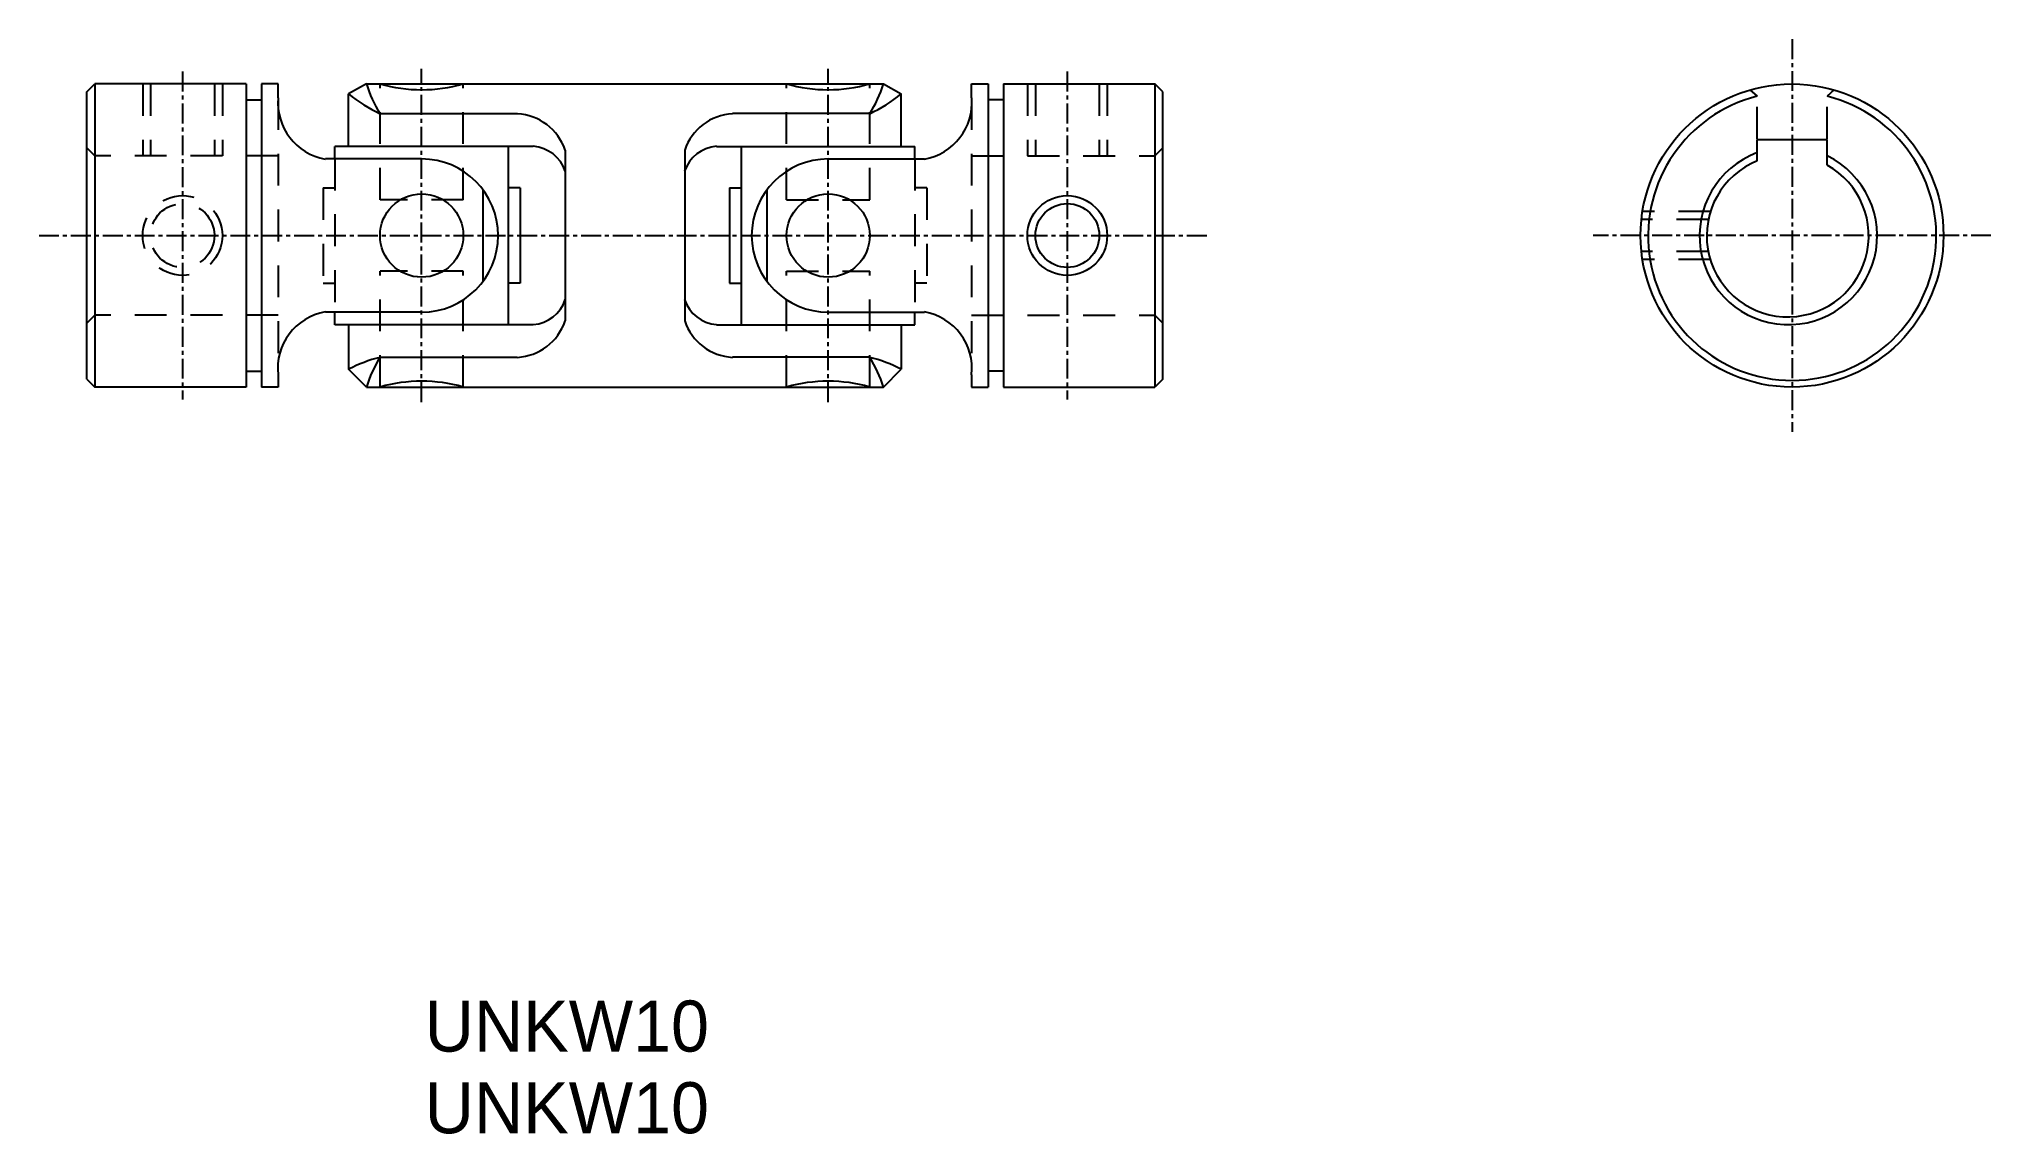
# Model space of a CAD drawing. Extents: x 70 to 192, y 69 to 138.
import ezdxf

# ---------------------------------------------------------------- set-up
doc = ezdxf.new("R2010")
doc.units = 0
doc.linetypes.add('CENTER', pattern=[2, 1.25, -0.25, 0.25, -0.25])
doc.linetypes.add('DASHED', pattern=[3.5, 2, -1.5])
doc.layers.get('0').update_dxf_attribs({"linetype": 'CONTINUOUS'})
doc.layers.add('CENTER', color=1, linetype='CENTER')

msp = doc.modelspace()

# ---------------------------------------------------------------- linework, layer by layer
for p, q in [((72.95, 134.37), (73.45, 134.87)), ((82.95, 134.87), (73.45, 134.87)), ((73.45, 134.87), (73.45, 115.87)), ((82.95, 134.87), (82.95, 115.87)), ((83.91, 134.87), (83.91, 115.87)), ((84.95, 134.87), (83.91, 134.87)), ((90.48, 134.87), (89.37, 134.26)), ((122.91, 134.87), (124.03, 134.26)), ((128.45, 134.87), (129.49, 134.87)), ((129.49, 134.87), (129.49, 115.87)), ((130.45, 134.87), (139.95, 134.87)), ((130.45, 134.87), (130.45, 115.87)), ((139.95, 134.87), (139.95, 115.87)), ((140.45, 134.37), (139.95, 134.87)), ((72.95, 116.37), (72.95, 134.37)), ((82.95, 133.87), (83.91, 133.87)), ((89.37, 130.96), (89.37, 134.26)), ((124.03, 130.96), (124.03, 134.26)), ((130.45, 133.87), (129.49, 133.87)), ((140.45, 116.37), (140.45, 134.37)), ((91.34, 133.01), (99.95, 133.01)), ((122.06, 133.01), (113.45, 133.01)), ((93.95, 130.17), (87.91, 130.17)), ((100.95, 130.96), (88.51, 130.96)), ((88.51, 130.2), (88.51, 130.96)), ((99.39, 119.78), (99.39, 130.96)), ((102.95, 130.73), (102.95, 120.02)), ((110.45, 130.73), (110.45, 120.02)), ((112.45, 130.96), (124.89, 130.96)), ((114.01, 119.78), (114.01, 130.96)), ((119.45, 130.17), (125.49, 130.17)), ((124.89, 130.2), (124.89, 130.96)), ((97.79, 128.26), (97.79, 122.49)), ((100.13, 128.35), (99.39, 128.35)), ((100.13, 128.35), (100.13, 122.39)), ((113.27, 128.35), (113.27, 122.39)), ((113.27, 128.35), (114.01, 128.35)), ((115.61, 128.26), (115.61, 122.49)), ((72.95, 125.37), (72.95, 125.37)), ((140.45, 125.37), (140.45, 125.37)), ((100.13, 122.39), (99.39, 122.39)), ((113.27, 122.39), (114.01, 122.39)), ((72.95, 120.62), (72.95, 120.62)), ((93.95, 120.57), (87.91, 120.57)), ((88.51, 119.78), (88.51, 120.55)), ((119.45, 120.57), (125.49, 120.57)), ((124.89, 119.78), (124.89, 120.55)), ((140.45, 120.62), (140.45, 120.62)), ((100.95, 119.78), (88.51, 119.78)), ((89.37, 119.78), (89.37, 116.99)), ((112.45, 119.78), (124.89, 119.78)), ((124.03, 119.78), (124.03, 116.99)), ((91.34, 117.74), (99.95, 117.74)), ((122.06, 117.74), (113.45, 117.74)), ((72.95, 116.37), (73.45, 115.87)), ((82.95, 116.87), (83.91, 116.87)), ((90.48, 115.87), (89.37, 116.99)), ((122.91, 115.87), (124.03, 116.99)), ((130.45, 116.87), (129.49, 116.87)), ((140.45, 116.37), (139.95, 115.87)), ((82.95, 115.87), (73.45, 115.87)), ((84.95, 115.87), (83.91, 115.87)), ((128.45, 115.87), (129.49, 115.87)), ((130.45, 115.87), (139.95, 115.87))]:
    msp.add_line(p, q)
at = {"color": 3, "linetype": 'DASHED'}
for p, q in [((76.45, 134.87), (76.45, 130.37)), ((76.95, 134.87), (76.95, 130.37)), ((80.95, 134.87), (80.95, 130.37)), ((81.45, 134.87), (81.45, 130.37)), ((91.34, 127.61), (91.34, 134.87)), ((96.56, 127.61), (96.56, 134.87)), ((116.84, 127.61), (116.84, 134.87)), ((122.06, 127.61), (122.06, 134.87)), ((131.95, 134.87), (131.95, 130.37)), ((132.45, 134.87), (132.45, 130.37)), ((136.45, 134.87), (136.45, 130.37)), ((136.95, 134.87), (136.95, 130.37)), ((84.95, 134), (84.95, 116.63)), ((128.45, 134), (128.45, 116.63)), ((177.27, 134.5), (177.72, 134.1)), ((177.72, 131.43), (177.72, 134.1)), ((182.56, 134.5), (182.11, 134.1)), ((182.11, 131.43), (182.11, 134.1)), ((73.45, 130.37), (72.95, 130.87)), ((84.95, 130.37), (73.45, 130.37)), ((88.51, 130.2), (88.51, 120.55)), ((124.89, 130.2), (124.89, 120.55)), ((128.45, 130.37), (139.95, 130.37)), ((139.95, 130.37), (140.45, 130.87)), ((87.77, 128.35), (87.77, 122.39)), ((87.77, 128.35), (88.51, 128.35)), ((96.56, 127.61), (91.34, 127.61)), ((116.84, 127.61), (122.06, 127.61)), ((125.63, 128.35), (124.89, 128.35)), ((125.63, 128.35), (125.63, 122.39)), ((174.66, 126.37), (170.47, 126.37)), ((174.79, 126.87), (170.53, 126.87)), ((174.66, 124.37), (170.47, 124.37)), ((174.78, 123.87), (170.53, 123.87)), ((91.34, 115.87), (91.34, 123.14)), ((96.56, 123.14), (91.34, 123.14)), ((96.56, 115.87), (96.56, 123.14)), ((116.84, 115.87), (116.84, 123.14)), ((116.84, 123.14), (122.06, 123.14)), ((122.06, 115.87), (122.06, 123.14)), ((87.77, 122.39), (88.51, 122.39)), ((125.63, 122.39), (124.89, 122.39)), ((73.45, 120.37), (72.95, 119.87)), ((84.95, 120.37), (73.45, 120.37)), ((128.45, 120.37), (139.95, 120.37)), ((139.95, 120.37), (140.45, 119.87))]:
    msp.add_line(p, q, dxfattribs=at)
at = {"linetype": 'CONTINUOUS'}
for p, q in [((84.95, 134), (84.95, 134.87)), ((128.45, 134), (128.45, 134.87)), ((84.95, 116.63), (84.95, 115.87)), ((128.45, 116.63), (128.45, 115.87))]:
    msp.add_line(p, q, dxfattribs=at)
at = {"color": 7, "linetype": 'CONTINUOUS'}
for p, q in [((90.48, 134.87), (122.91, 134.87)), ((177.72, 131.38), (182.11, 131.38)), ((177.72, 130.06), (177.72, 131.38)), ((182.11, 129.8), (182.11, 131.38)), ((90.48, 115.87), (122.91, 115.87))]:
    msp.add_line(p, q, dxfattribs=at)
for centre, radius in [((179.91, 125.37), 9.5), ((93.95, 125.37), 2.61), ((119.45, 125.37), 2.61)]:
    msp.add_circle(centre, radius)
at = {"color": 3, "linetype": 'DASHED'}
for radius in [2.5, 2]:
    msp.add_circle((78.95, 125.37), radius, dxfattribs=at)
at = {"color": 3, "linetype": 'CONTINUOUS'}
msp.add_circle((134.45, 125.37), 2.5, dxfattribs=at)
at = {"color": 7, "linetype": 'CONTINUOUS'}
msp.add_circle((134.45, 125.37), 2, dxfattribs=at)
for centre, radius, start, end in [((97.62, 137.02), 7.45, 196.7743, 212.6004), ((93.95, 144.01), 9.5, 254.0672, 285.9328), ((119.45, 144.01), 9.5, 254.0672, 285.9328), ((115.78, 137.02), 7.45, 327.3996, 343.2257), ((88.53, 133.71), 3.6, 175.4789, 260.0158), ((95.36, 141.57), 9.46, 230.6783, 244.8518), ((118.04, 141.57), 9.46, 295.1482, 309.3217), ((124.87, 133.71), 3.6, 279.9842, 4.5211), ((179.92, 125.33), 9.04, 104.0581, 75.9722), ((99.76, 129.64), 3.37, 18.7715, 86.7219), ((113.64, 129.64), 3.37, 93.2781, 161.2285), ((93.95, 125.37), 4.8, 270, 90), ((100.78, 128.68), 2.29, 18.2795, 85.6596), ((112.62, 128.68), 2.29, 94.3404, 161.7205), ((119.45, 125.37), 4.8, 90, 270), ((179.68, 125.35), 5.57, 110.5584, 64.1311), ((179.64, 125.35), 5.08, 112.233, 60.9551), ((100.78, 122.07), 2.29, 274.3404, 341.7205), ((112.62, 122.07), 2.29, 198.2795, 265.6596), ((88.51, 117.04), 3.59, 99.6995, 186.47), ((99.76, 121.1), 3.37, 273.2781, 341.2285), ((113.64, 121.1), 3.37, 198.7715, 266.7219), ((124.88, 117.04), 3.59, 353.53, 80.3005), ((93.69, 108.53), 9.5, 104.323, 117.0517), ((97.62, 113.72), 7.45, 147.3891, 163.206), ((115.78, 113.72), 7.45, 16.794, 32.6109), ((119.71, 108.53), 9.5, 62.9483, 75.677), ((93.95, 106.74), 9.5, 74.0672, 105.9328), ((119.45, 106.74), 9.5, 74.0672, 105.9328)]:
    msp.add_arc(centre, radius, start, end)
at = {"layer": 'CENTER', "color": 1, "linetype": 'CENTER'}
for p, q in [((179.91, 137.68), (179.91, 113.06)), ((78.95, 135.65), (78.95, 115.09)), ((93.95, 114.93), (93.95, 135.82)), ((119.45, 114.93), (119.45, 135.82)), ((134.45, 135.65), (134.45, 115.09)), ((69.95, 125.37), (143.45, 125.37)), ((192.39, 125.37), (167.44, 125.37))]:
    msp.add_line(p, q, dxfattribs=at)

# ---------------------------------------------------------------- texts
for p in [(94.14, 74.22), (94.14, 69.1)]:
    msp.add_text('UNKW10', height=3.2).set_placement(p)

doc.saveas('drawing.dxf')
